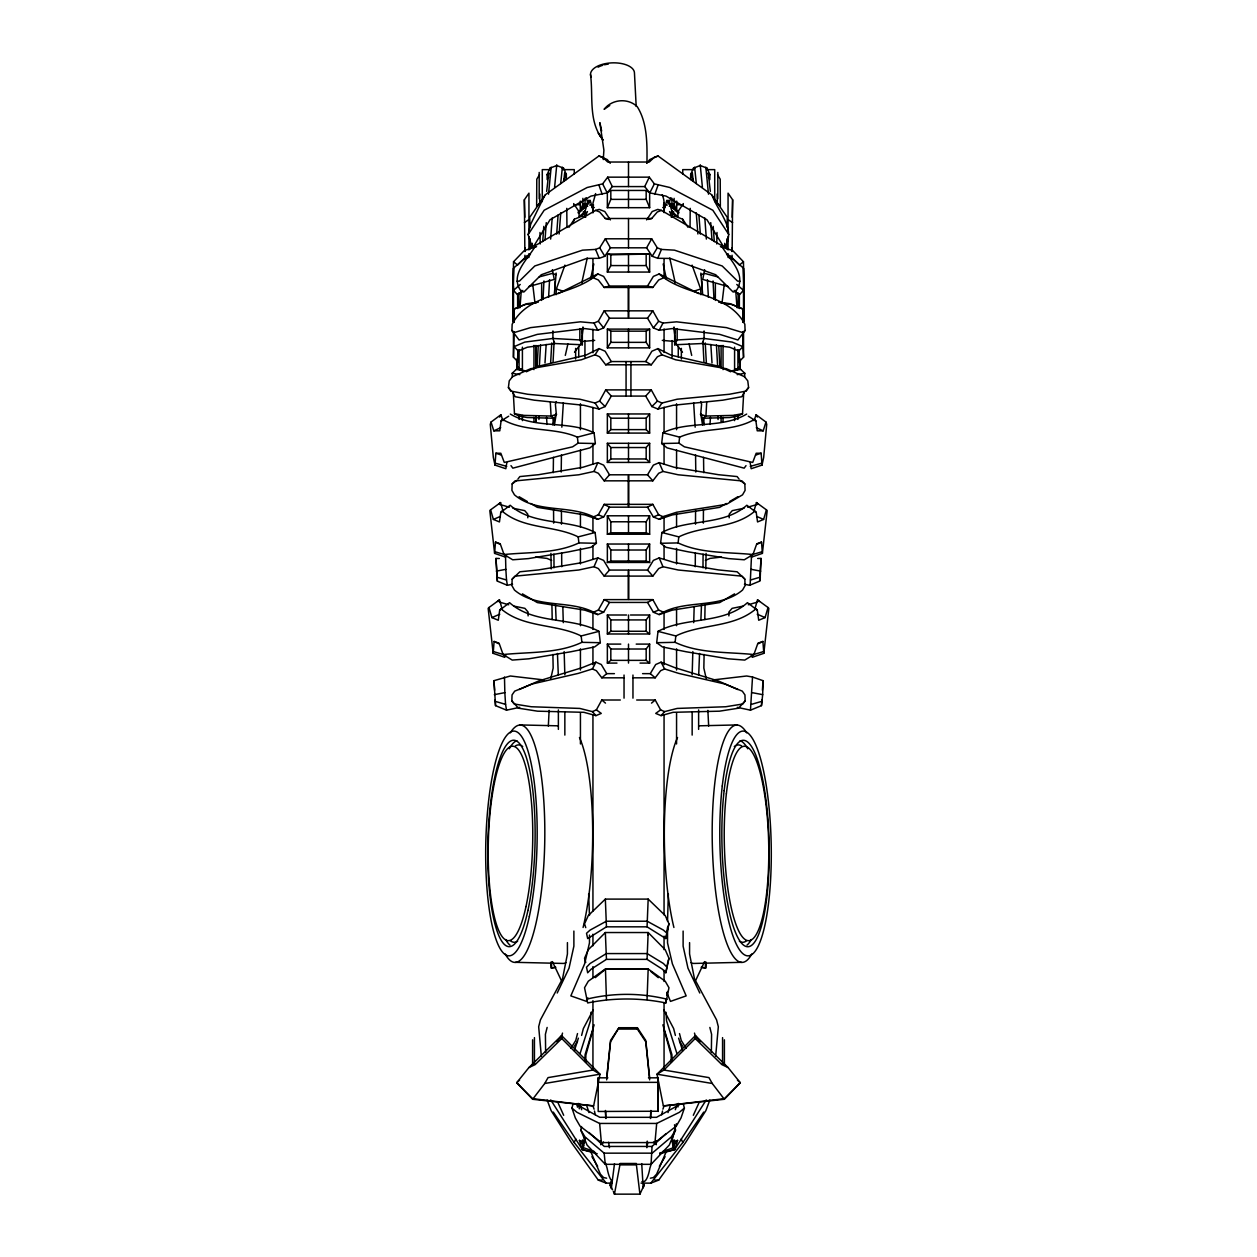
<?xml version="1.0" encoding="UTF-8"?>
<svg xmlns="http://www.w3.org/2000/svg" width="1257" height="1257" viewBox="0 0 1257 1257"><rect width="100%" height="100%" fill="white"/><g stroke="black" fill="none" stroke-linecap="round" stroke-linejoin="round"><path stroke-width="1.5" d="M695.168 427.176L693.644 402.696M677.916 217.382L677.932 211.71L683.352 203.587M695.262 566.703L695.341 553.174M695.498 524.2L695.577 510.672M695.797 472.035L695.561 454.893M729.201 517.805L729.233 514.16L732.25 510.641L744.05 508.237M728.887 615.899L728.919 612.049L732.093 608.357L742.73 606.188M539.394 365.897L540.557 344.889M702.977 567.755L703.087 554.18M703.339 523.132L703.449 509.556M703.747 472.679L703.543 457.375M690.03 227.486L690.234 208.348M537.148 366.525L538.247 345.518M751.45 557.04L750.225 583.389L749.628 585.275L744.427 584.238M712.625 679.974L746.658 675.999L752.519 677.02L750.476 710.174L737.309 707.345M757.657 558.485L761.019 558.438L760.124 579.901L759.637 581.143L749.628 585.275M752.519 677.02L763.015 680.665L762.685 694.65L761.475 705.633L750.476 710.174M513.532 268.165L512.903 321.446L513.532 268.165L524.263 258.738L528.003 257.732M512.903 303.016L513.532 261.77L524.263 250.583L536.566 246.671M732.014 259.068L732.077 255.234M732.14 251.384L732.627 199.753L728.054 193.154L728.054 230.958M648.062 935.082L648.172 932.537L665.22 949.726L668.975 958.274L665.833 972.777L662.392 969.194L647.056 959.358L648.172 932.537L605.34 932.537L588.307 949.726L584.536 958.274L585.762 962.485M704.109 654.473L703.841 668.08L706.324 679.016M704.8 619.481L705.098 603.941M705.79 568.95L706.088 553.394M506.822 462.607L505.833 468.72L494.991 465.106L495.855 453.227L500.82 453.258L504.293 462.435L572.611 446.832L578.094 443.155L595.347 443.532L594.074 432.801C568.258 420.262 535.733 429.171 510.326 414.072M495.274 551.823L506.508 555.185L505.597 557.15L494.614 553.379L495.478 542.081L500.317 543.794M493.891 651.707L505.707 655.243L504.748 657.301L493.184 653.341L494.095 641.447L499.186 643.238M553.316 424.379L552.907 417.371M648.172 899.101L665.22 915.552L668.975 923.816L665.833 938.57L647.056 926.833L648.172 899.101L605.34 899.101L588.307 915.552L584.536 923.816L585.762 927.635M716.773 243.952L717.009 232.482M539.882 194.049L539.662 203.508L536.645 206.541L536.786 179.201L539.457 174.754M726.593 248.745L726.813 238.924M727.065 227.156L727.284 217.335L712.122 195.464M732.202 217.288L732.627 199.753M647.056 999.535L648.172 968.974L605.34 968.974L588.307 981.214L584.536 987.735L587.679 1002.96C613.337 997.681 640.174 997.681 665.833 1002.96L668.975 987.735L665.22 981.214L648.172 968.974L605.465 969.257L595.237 977.663M705.507 962.124L705.366 967.937L701.17 967.277L705.978 968.016L706.167 962.218M513.72 322.421L514.082 309.033L524.798 304.493L536.048 303.031M743.531 311.94L743.5 286.565M692.151 674.742L692.843 651.597M693.707 622.655L694.163 607.225M561.439 454.893L561.203 472.035M585.652 1062.369L585.903 1055L593.147 1028.87M584.898 1060.06L585.102 1054.592L594.137 1024.832M512.165 483.929L511.913 490.403L514.459 494.834C537.949 514.694 572.736 503.271 597.829 519.33L603.627 516.973L609.488 507.168L628.217 507.168L628.217 474.8L609.488 474.8L604.177 480.834L598.316 473.276L594.011 471.438L578.801 474.785L514.993 480.944L512.165 483.929L517.004 480.237M628.217 576.099L604.177 576.099L598.316 568.557L594.011 566.703L578.801 570.002L514.993 576.162L512.165 579.163L511.913 585.621L514.459 590.052C537.949 609.928 572.752 598.458 597.829 614.594L603.627 612.238L609.488 602.433L628.217 602.433M592.393 711.619L596.368 709.875L601.286 713.41L595.928 715.626L592.393 711.619L579.791 708.429L531.24 706.748L514.192 703.999L511.835 700.903L512.055 694.917L514.679 691.161L532.104 684.012L578.33 673.375L592.393 668.96L596.368 670.704L601.804 677.822L624.038 677.822M607.869 1077.83L598.191 1077.83L598.033 1082.356L658.307 1082.356L658.149 1111.471L658.149 1077.83L648.471 1077.83M650.607 1118.164L650.89 1110.481M511.913 330.512L512.165 324.243C529.134 291.97 573.098 296.353 597.829 273.947L603.627 276.414L609.488 286.03L628.217 286.03L628.217 318.178L609.488 318.178L604.177 310.84L598.316 321.226L594.011 323.065L580.388 321.823L530.517 327.637L514.459 332.492L511.913 330.512L519.094 340.003L537.305 334.378L584.788 328.58L597.829 330.261L603.627 327.92L609.488 318.178M650.466 1118.51L650.749 1111.157M698.703 674.868L699.552 653.451M700.872 620.345L701.5 604.758M646.601 219.896L652.21 211.537L657.757 209.4L661.418 210.39L721.282 245.366C728.73 259.225 748.386 274.906 735.534 291.671L733.098 292.001L715.689 274.733L670.248 258.423L657.757 258.314L652.21 256.287L646.601 247.818L610.399 247.818L604.79 256.287L599.243 258.314L586.752 258.423L541.311 274.733L523.902 292.001L521.466 291.671C508.614 274.906 528.27 259.225 535.718 245.366L595.582 210.39L599.243 209.4L604.79 211.537L610.399 219.896M740.42 359.219L739.917 369.558L739.022 351.096M548.335 726.059L549.12 710.378M550.676 679.016L553.159 668.08L552.891 654.473M528.129 234.603L530.768 224.076L544.972 195.024L598.929 155.994L602.637 157.172L607.697 162.027L649.303 162.027L654.363 157.172L658.071 155.994L712.028 195.024C717.668 211.6 736.476 228.57 724.865 246.891L722.681 245.272L706.984 219.771L666.021 196.092L649.775 192.887L644.715 186.586L612.285 186.586L607.225 192.887L590.979 196.092L550.016 219.771L534.319 245.272L532.135 246.891L528.129 234.603L544.171 210.249L587.176 187.497L602.637 183.883L607.697 177.158L649.303 177.158L654.363 183.883L669.824 187.497L712.829 210.249L728.871 234.603M532.135 246.891L532.324 243.308M556.05 294.735L556.348 289L564.912 265.117M553.457 457.375L553.253 472.679M706.685 402.57L705.931 416.036L703.386 418.235L729.783 417.528L737.953 416.146L742.526 413.694L743.72 392.514M744.584 377.116L744.804 373.266L740.577 369.307L735.738 368.741M518.183 350.153L518.183 361.859L513.453 357.255L514.082 331.612M590.947 1012.294L590.46 1020.747L580.074 1053.57M668.347 893.931L667.53 921.318M759.637 581.143L761.019 558.438M761.475 705.633L761.836 699.866M762.418 690.266L763.015 680.665M710.001 424.442L710.456 417.167M724.362 1099.278L712.263 1083.487L657.018 1074.201L663.916 1070.037L695.231 1038.549L695.42 1035.595L728.086 1067.57L740.294 1082.733L724.362 1099.278L663.366 1105.94L657.018 1074.201L695.42 1035.595L700.118 1041.754M646.962 162.829C647.151 144.241 647.465 122.667 637.189 106.609C627.824 97.716 611.955 99.162 604.114 109.312L609.771 105.478M603.266 159.576L603.894 150.18L599.872 122.667L601.647 131.027M711.368 1052.219L711.588 1034.291L709.859 1027.44M542.71 241.643L543.81 226.354M545.035 239.82L546.261 222.63M550.645 239.081L552.169 218.042M556.662 234.101L558.092 215.057M559.114 233.991L560.763 212.794M715.642 1056.399L718.328 1026.749L716.584 1019.898L694.445 978.7L689.574 953.969L689.574 942.624M519.974 307.666L521.309 290.367M548.523 194.191L551.147 167.197M554.321 294.468L556.16 273.083M563.356 402.696L561.832 427.176M573.161 1103.567L571.935 1108.046L575.329 1117.96L580.043 1126.099L601.365 1142.582L654.976 1142.582L656.688 1123.444L679.393 1112.319L684.405 1108.046L683.18 1103.567M544.988 362.959L546.167 344.465M554.588 187.293L556.757 164.887M550.645 362.645L551.776 342.925M560.685 183.553L562.366 167.197M606.675 1079.889L610.541 1041.833L618.963 1027.723L637.362 1027.723L645.784 1040.466L649.586 1077.186M581.504 1126.539L580.813 1130.09L587.05 1145.064L605.277 1164.328L651.063 1164.328L652.053 1146.447L665.927 1133.751M606.738 1077.186L610.541 1040.466L618.963 1027.723M677.916 1107.024L678.324 1103.426M546.654 191.425L548.822 172.759M553.064 361.749L554.101 341.841M746.014 465.656L744.16 468.154L667.058 447.853L661.653 443.532L662.926 432.801C688.742 420.262 721.267 429.171 746.674 414.072M750.178 462.607L751.167 468.72L762.009 465.106L761.145 453.227L756.18 453.258L752.707 462.435L684.389 446.832L678.906 443.155L679.628 437.137C703.166 426.814 731.841 432.612 754.703 419.288L755.913 420.954L757.217 430.805L763.203 430.837L765.953 422.053L756.117 414.763L754.027 420.671M508.409 387.58L509.226 380.871L512.573 376.66L530.69 368.71L581.378 359.785L595.064 354.773L599.055 348.598L605.136 351.237L611.295 361.56L645.705 361.56L651.283 364.797L657.427 356.752L661.936 354.773L675.622 359.785L726.31 368.71L744.427 376.66L747.774 380.871L748.591 387.58L746.171 391.084L729.374 394.258L677.177 399.207L661.936 403.026L657.427 401.046L651.283 389.89L605.717 389.89L599.573 401.046L595.064 403.026L579.823 399.207L527.626 394.258L510.829 391.084L508.409 387.58L511.725 391.414M761.726 551.823L750.492 555.185L751.403 557.15L762.386 553.379L761.522 542.081L756.478 544.58L752.959 554.541L744.285 559.789L728.573 558.595L688.537 551.886L666.053 547.314L660.585 543.291L661.873 532.512C688.082 518.434 723.356 526.196 746.847 505.251L756.227 512.4L757.547 521.938L763.612 519.424L766.393 509.823L756.431 502.564L753.76 511.678M763.109 651.707L751.293 655.243L752.252 657.301L763.816 653.341L762.905 641.447L757.594 644.071L753.886 654.551L744.757 660.082L728.212 658.809L686.102 651.755L662.423 646.946L656.673 642.704L658.024 631.36C685.615 616.558 722.728 624.713 747.444 602.669L757.327 610.211L758.709 620.251L765.089 617.596L768.027 607.508L757.531 599.856L754.734 609.456M752.959 554.541C728.102 551.996 700.887 553.724 678.089 542.914L678.811 536.88C702.804 525.049 733.758 529.433 755.001 511.002L756.227 512.4M753.886 654.551C727.724 651.864 699.081 653.703 675.088 642.327L675.842 635.963C701.107 623.519 733.679 628.139 756.023 608.749L757.327 610.211M722.037 303.016L724.331 283.768M581.457 341.338L583.107 328.077M614.5 1163.652L611.295 1188.603L610.116 1184.99L610.933 1181.533M594.074 432.801L577.372 437.137C553.834 426.814 525.159 432.612 502.297 419.288L501.087 420.954L499.783 430.805L493.797 430.837L491.047 422.053L500.883 414.763L502.973 420.671M704.093 417.371L703.684 424.379M563.733 181.181L564.692 172.759M495.478 542.081L500.522 544.58L504.041 554.541L512.715 559.789L528.427 558.595L568.463 551.886L590.947 547.314L596.415 543.291L595.127 532.512L578.189 536.88C554.196 525.049 523.242 529.433 501.999 511.002L500.773 512.4L499.453 521.938L493.388 519.424L490.607 509.823L500.569 502.564L503.24 511.678M494.095 641.447L499.406 644.071L503.114 654.551L512.243 660.082L528.788 658.809L570.898 651.755L594.577 646.946L600.327 642.704L598.976 631.36L581.158 635.963C555.893 623.519 523.321 628.139 500.977 608.749L499.673 610.211L498.291 620.251L491.911 617.596L488.973 607.508L499.469 599.856L502.266 609.456M665.833 1002.96L666.383 999.142M666.933 995.34L667.483 991.522M513.5 286.565L513.469 311.94M554.416 425.133L556.285 413.757L555.39 404.125L556.285 401.564M646.852 1147.735L647.779 1142.299M665.833 938.57L667.75 927.635M646.569 1144.923L647.245 1141.12M762.386 553.379L767.179 510.641L766.393 509.823M763.816 653.341L768.844 608.357L768.027 607.508M597.216 1153.769L582.305 1149.636L585.165 1139.612M665.833 972.777L667.75 962.485M614.437 1194.15L619.937 1164.799L636.403 1164.799L639.923 1194.15L614.437 1194.15L613.337 1191.369M593.634 1105.94L599.982 1074.201L561.58 1035.595L528.914 1067.57L516.706 1082.733L532.638 1099.278L593.634 1105.94L532.544 1098.649L516.706 1082.733L519.55 1080.172M581.771 332.665L582.981 326.993M661.716 1114.818L662.518 1111.047M590.601 278.991L593.823 263.986M762.009 465.106L763.675 457.438L766.723 424.332L765.953 422.053M581.771 282.888L587.239 258.062M565.304 355.401L567.913 343.962M547.141 1027.44L545.412 1034.291L545.632 1052.219M561.203 1038.235L562.508 1033.097M577.513 1033.568L575.769 1040.419L570.898 1048.275M581.614 1035.407L583.358 1028.556L593.288 1009.701M542.993 299.339L543.967 280.971M548.602 297.328L549.576 279.683M671.851 1140.68L676.36 1123.805M595.629 193.578L592.943 203.241L592.943 212.889M552.829 424.929L556.034 413.616M663.602 211.49L666.776 200.492L668.441 200.382L669.462 202.786L675.905 208.285L674.805 209.149L667.986 203.257L666.776 200.492M668.158 961.071L668.975 958.274M672.904 1142.016L677.57 1140.382L674.962 1149.102L706.245 1099.922M580.797 210.5L582.887 203.885L582.887 198.339M580.435 215.56L584.851 211.82L586.705 205.928L578.346 213.376M651.55 1162.914L649.9 1168.162A38.338 8.5 -90 0 1 643.223 1181.627L641.95 1181.549M668.158 926.362L668.975 923.816M574.339 1050.758L578.377 1038.172M573.035 223.29L574.355 219.221L582.195 216.078L585.731 217.257M668.001 1112.586L670.264 1105.736M491.047 422.053L490.277 424.332L493.325 457.438L494.991 465.106M675.323 1109.727L677.209 1104.212M684.405 1108.046L681.011 1117.96L676.297 1126.099L654.976 1142.582M669.305 202.314L670.892 197.71M580.828 216.33L583.578 213.957L584.694 210.72M662.926 1109.161L664.183 1105.532M517.978 351.096L517.083 369.558L516.58 359.219M673.233 1143.65L674.522 1139.958M654.771 194.395L658.071 185.078M674.663 329.287L674.663 344.779L702.207 343.522L704.077 338.463L704.077 330.937M709.859 1100.016L705.868 1110.638L685.379 1142.864L658.715 1180.103L650.796 1183.136L641.039 1183.136M674.49 1124.764L675.528 1130.09L669.29 1145.064L651.063 1164.328M639.923 1194.15L644.338 1184.565L643.191 1187.834L641.714 1163.605M657.757 258.314L661.418 249.42L674.459 250.159L722.178 265.965L737.545 281.097L739.98 281.207M587.962 997.885L586.516 1001.389L570.835 995.89L584.615 963.852L589.47 942.923L589.47 935.067M666.32 1151.475L656.641 1174.101L653.451 1177.542L650.356 1178.202M607.351 207.688L610.823 199.376L610.823 190.451L646.177 190.451L649.649 192.745L649.649 207.688L607.351 207.688L607.351 192.745L610.823 190.451M590.224 200.492L589.014 203.257L582.195 209.149L581.095 208.285L587.538 202.786L588.559 200.382L590.224 200.492L593.398 211.49M594.011 471.438L597.829 462.639L603.627 465.121L609.488 474.8M594.011 566.703L597.829 557.919L603.627 560.386L609.488 570.065L628.217 570.065L628.217 599.62L604.177 599.62L598.316 610.085L594.011 611.923M566.341 179.578L566.341 174.472L563.529 168.139L556.757 165.515L549.985 168.139L547.172 174.472L547.172 179.578M563.529 180.819L566.341 174.472L564.692 173.717M709.828 179.578L709.828 174.472L707.015 168.139L700.243 165.515L693.471 168.139L690.659 174.472L690.659 179.578M708.429 177.646L709.828 174.472L708.178 173.717M693.314 1115.289L699.285 1102.122M612.065 1183.136L606.204 1183.136L574.182 1142.519L575.8 1138.983M695.828 980.099L704.564 961.605M557.212 992.999L569.028 968.204L573.883 946.16L573.883 931.06M644.715 186.586L649.303 177.158M649.775 192.887L654.363 183.883M674.663 344.779L677.162 339.956L677.162 328.58M592.393 668.96L595.928 662.172L601.286 664.513L606.722 673.642L614.422 673.642M499.658 417.073L500.883 414.763M647.512 318.178L653.373 327.92L659.171 330.261L662.989 323.065L676.612 321.823L726.483 327.637L742.541 332.492L745.087 330.512L744.835 324.243C727.866 291.97 683.902 296.353 659.171 273.947L653.373 276.414L647.512 286.03L628.783 286.03L628.783 318.178L647.512 318.178L652.823 310.84L658.684 321.226L662.989 323.065M665.079 1156.676L659.359 1166.292M607.351 272.062L610.823 265.573L610.823 254.81L607.351 254.04L607.351 272.062L649.649 272.062L649.649 254.04L607.351 254.04M596.368 709.875L601.804 700.008L620.33 700.008M544.737 1083.487L548.036 1077.61L593.084 1070.037L599.982 1074.201L544.737 1083.487L532.638 1099.278M594.011 516.658L598.316 514.804L604.177 504.356L628.217 504.356M646.601 247.818L651.692 238.799L657.301 247.818L661.418 249.42M649.649 534.225L646.177 532.795L646.177 521.781L649.649 515.794L607.351 515.794L607.351 534.225L649.649 534.225L649.649 515.794M649.649 562.46L646.177 561.031L646.177 550.016L649.649 544.03L607.351 544.03L607.351 562.46L649.649 562.46L649.649 544.03M744.16 392.687L741.803 396.725L722.775 400.182L673.076 405.304L657.945 409.059L651.864 406.545L645.705 396.081L611.295 396.081L605.717 389.89M512.84 392.687L515.197 396.725L534.225 400.182L583.924 405.304L599.055 409.059L605.136 406.545L611.295 396.081M645.705 361.56L651.864 351.237L657.945 348.598L671.097 355.165L718.705 366.258L730.71 371.805M642.578 673.642L650.278 673.642L655.714 664.513L661.072 662.172L674.993 667.718L718.344 680.98L737.828 689.543M652.21 256.287L657.301 247.818M628.783 480.834L652.823 480.834L658.684 473.276L662.989 471.438L678.199 474.785L742.007 480.944L744.835 483.929L745.087 490.403L742.541 494.834L726.483 504.324L676.612 512.243L662.989 516.658L658.684 514.804L652.823 504.356L647.512 507.168L628.783 507.168L628.783 474.8L647.512 474.8L653.373 465.121L659.171 462.639L674.223 467.29L718.47 474.706L737.136 476.576L739.037 479.011M662.989 611.923L658.684 610.085L652.823 599.62L628.783 599.62L628.783 570.065L647.512 570.065L653.373 560.386L659.171 557.919L674.223 562.508L718.47 569.924L737.136 571.794L744.835 579.163L745.087 585.621L742.541 590.052C719.051 609.928 684.248 598.458 659.171 614.594L653.373 612.238L647.512 602.433L628.783 602.433M675.528 1130.09L671.301 1136.941L652.194 1153.156L604.146 1153.156L585.039 1136.941L580.813 1130.09M517.02 281.207L519.455 281.097L534.822 265.965L582.541 250.159L595.582 249.42L599.699 247.818L605.308 238.799L651.692 238.799M607.351 347.859L610.823 342.36L610.823 331.157L607.351 329.114L607.351 347.859L649.649 347.859L649.649 329.114L607.351 329.114M657.945 409.059L661.936 403.026M745.087 330.512L737.906 340.003L719.695 334.378L672.212 328.58L659.171 330.261M736.932 370.124L739.022 366.981M568.934 227.328L574.355 219.221M574.386 1046.185L577.482 1041.566M650.796 1183.136L682.818 1142.519L703.716 1112.099M524.86 251.384L524.373 199.753L528.946 193.154L528.946 230.958M544.878 195.464L529.716 217.335L529.935 227.156M649.649 615.003L649.649 633.984L646.177 631.265L646.177 619.921L649.649 615.003L630.417 615.003M649.649 644.103L649.649 663.083L646.177 660.365L646.177 649.021L649.649 644.103L636.199 644.103M585.463 1137.994L584.112 1139.879L582.305 1149.636L595.394 1152.559M581.52 201.827L579.383 204.671L573.883 204.86M574.528 352.243L581.221 343.224M632.962 677.822L655.196 677.822L660.632 670.704L664.607 668.96L678.67 673.375L724.896 684.012L742.321 691.161L744.945 694.917L745.165 700.903L742.808 703.999L725.76 706.748L677.209 708.429L664.607 711.619L661.072 715.626L655.714 713.41L660.632 709.875L664.607 711.619M556.882 1041.754L561.58 1035.595L561.769 1038.549L593.084 1070.037M628.783 576.099L652.823 576.099L658.684 568.557L662.989 566.703L678.199 570.002L742.007 576.162L744.835 579.163M517.963 479.011L519.864 476.576L538.53 474.706L582.777 467.29L597.829 462.639M628.783 287.46L652.823 287.46L658.684 279.965L662.989 278.127M653.373 327.92L658.684 321.226M672.306 210.72L673.422 213.957L671.741 216.063L669.572 211.553L672.385 213.8M673.061 1145.944L677.57 1140.382M646.742 163.284L649.775 159.545L658.071 155.994M649.649 433.084L646.177 429.627L646.177 418.204L649.649 413.962L607.351 413.962L607.351 433.084L649.649 433.084L649.649 413.962M649.649 462.419L646.177 458.962L646.177 447.539L649.649 443.297L607.351 443.297L607.351 462.419L649.649 462.419L649.649 443.297M648.298 219.425L651.692 218.498L657.301 211.993L661.418 210.39M745.275 391.414L748.591 387.58M604.177 576.099L609.488 570.065M645.705 396.081L651.283 389.89M490.607 509.823L489.821 510.641L494.614 553.379M488.973 607.508L488.156 608.357L493.184 653.341M607.351 433.084L610.823 429.627L646.177 429.627M607.351 462.419L610.823 458.962L646.177 458.962M651.864 406.545L657.427 401.046M561.769 1038.549L535.121 1064.632L528.914 1067.57M743.547 331.974L743.547 357.255L738.817 361.859L738.817 350.153M512.416 377.116L512.196 373.266L516.423 369.307L521.262 368.741M669.305 206.337L671.961 203.885L674.113 203.885L676.203 210.5M602.889 1142.692L603.549 1142.094L600.72 1144.703L600.72 1141.073M520.241 284.459L513.532 290.351L517.633 294.861L522.849 290.446M745.165 700.903L738.519 708.194L719.475 711.179L673.139 712.31L661.072 715.626M680.367 1104.149L656.531 1117.316L599.793 1117.316L575.973 1104.149M577.984 212.323L585.243 206.101M601.804 677.822L606.722 673.642M500.569 502.564L498.715 504.151L509.384 507.215M497.505 601.522L499.469 599.856M651.519 703.119L655.196 700.008L660.632 709.875M584.615 213.8L587.428 211.553L585.259 216.063L583.578 213.957M595.347 443.532L589.942 447.853L512.84 468.154L510.986 465.656M720.434 246.671L732.737 250.583L743.468 261.77L739.367 265.038L730.223 255.862L726.562 254.637M626.583 615.003L607.351 615.003L607.351 633.984L610.823 631.265L646.177 631.265M620.801 644.103L607.351 644.103L607.351 663.083L610.823 660.365L646.177 660.365M512.165 579.163L519.864 571.794L538.53 569.924L582.777 562.508L597.829 557.919M500.773 512.4L510.153 505.251C533.644 526.196 568.918 518.434 595.127 532.512M499.673 610.211L509.556 602.669C534.272 624.713 571.385 616.558 598.976 631.36M647.512 507.168L653.373 516.973L659.171 519.33L662.989 516.658M524.373 222.599L528.946 219.614M647.056 959.358L606.455 959.358L591.136 969.194L587.679 972.777L586.516 967.214L590.099 963.491L606.345 953.576L647.166 953.576L663.413 963.491L666.996 967.214M501.087 420.954L508.692 416.193M596.415 543.291L578.911 542.914C556.113 553.724 528.898 551.996 504.041 554.541M600.327 642.704L581.912 642.327C557.919 653.703 529.276 651.864 503.114 654.551M610.823 331.157L646.177 331.157L649.649 329.114M726.31 503.491L719.695 507.341L672.212 514.93L659.171 519.33M729.626 501.559L737.906 496.719M734.591 593.87L719.695 602.574L672.212 610.148L659.171 614.594M595.064 354.773L599.573 356.752L605.717 364.797L611.295 361.56M647.056 926.833L606.455 926.833L587.679 938.57L586.516 933.291L590.099 930.086L606.345 921.224L647.166 921.224L663.413 930.086L666.996 933.291M597.829 273.947L557.998 293.682M647.512 602.433L652.823 599.62M670.908 205.52L674.113 203.885L674.113 198.339M599.055 348.598L585.903 355.165L538.295 366.258L526.29 371.805M548.822 173.717L547.172 174.472L548.571 177.646M692.308 173.717L690.659 174.472L693.471 180.819M493.797 430.837L500.695 427.71M519.172 689.543L538.656 680.98L582.007 667.718L595.928 662.172M493.388 519.424L500.396 516.407M491.911 617.596L499.799 614.202M705.381 560.402L710.016 558.407L721.424 557.071M607.351 534.225L610.823 532.795L646.177 532.795M607.351 562.46L610.823 561.031L646.177 561.031M653.373 516.973L658.684 514.804M653.373 612.238L658.684 610.085M701.029 274.702L704.611 273.382L717.747 276.901M662.659 1151.553L673.343 1147.751L674.695 1149.636L659.784 1153.769M756.683 543.794L761.522 542.081M757.814 643.238L762.905 641.447M519.691 707.345L506.524 710.174L495.525 705.633L493.985 680.665L510.342 675.999L544.375 679.974M755.583 455.097L761.145 453.227M671.269 217.257L674.805 216.078L682.645 219.221L688.066 227.328M530.438 254.637L526.777 255.862L517.633 265.038L513.532 261.77M693.738 291.231L700.652 289L692.088 265.117M556.647 414.307L551.069 416.036L524.012 415.391L514.474 413.694L513.28 392.514M750.492 579.996L760.375 577.12M751.435 704.36L762.292 701.217M662.722 207.531L665.314 206.776M747.616 507.215L758.285 504.151L756.431 502.564M748.261 604.758L757.625 602.056M705.853 168.485L707.015 168.139M562.366 168.485L563.529 168.139M528.6 286.612L554.243 279.431L552.389 269.689M750.272 466.378L761.349 463.267M594.011 278.127L598.316 279.965L604.177 287.46L609.488 286.03M539.253 276.901L552.389 273.382L555.971 274.702M659.736 1152.968L674.695 1149.636L672.888 1139.879L671.537 1137.994L673.343 1147.751M610.823 254.81L649.649 254.04M499.343 558.485L495.981 558.438L497.363 581.143L507.372 585.275L512.573 584.238M494.315 694.65L504.843 692.654L504.481 677.02M496.264 571.149L505.848 569.327L505.55 557.04M586.516 999.221C612.772 992.747 640.74 992.747 666.996 999.221M737.168 374.617L744.804 373.266M742.526 413.694L732.988 415.391L705.931 416.036L700.353 414.307M732.407 370.674L740.577 369.307M554.793 343.522L527.327 347.231L518.183 350.97L514.082 346.649L524.798 342.093L552.923 338.463L579.838 339.956L582.337 344.779L554.793 343.522L552.923 338.463L552.923 330.937M538.31 302.167L527.327 303.644L514.082 309.033L514.082 322.201M663.366 1105.94L724.456 1098.649L740.294 1082.733L737.45 1080.172M583.044 341.417L594.702 340.364M583.154 211.977L584.851 211.82M606.644 1178.202L603.549 1177.542L600.359 1174.101L590.68 1151.475M677.162 339.956L704.077 338.463L732.202 342.093L742.918 346.649L743.547 357.255M698.876 725.823L737.183 724.928M741.614 962.328L693.738 963.443A118.739 27.088 88.7 0 1 691.067 962.689M661.653 443.532L678.906 443.155M660.585 543.291L678.089 542.914M656.673 642.704L675.088 642.327M549.812 169.632L542.286 169.632L542.286 201.607M562.979 169.632L574.26 169.632L574.26 174.314M694.021 169.632L682.74 169.632L682.74 174.314M707.188 169.632L714.714 169.632L714.714 201.607M610.823 199.376L646.177 199.376L649.649 207.688M587.695 206.337L585.039 203.885L582.887 203.885L586.092 205.52M589.706 205.048L593.603 205.048M663.397 205.048L667.294 205.048M595.582 210.39L599.699 211.993L605.308 218.498L651.692 218.498M610.823 265.573L646.177 265.573L649.649 272.062M604.177 287.46L628.217 287.46M604.177 310.84L628.217 310.84M628.783 310.84L652.823 310.84M610.823 342.36L646.177 342.36L649.649 347.859M605.717 364.797L651.283 364.797M607.351 413.962L610.823 418.204L646.177 418.204M607.351 443.297L610.823 447.539L646.177 447.539M604.177 480.834L628.217 480.834M628.783 504.356L652.823 504.356M607.351 515.794L610.823 521.781L646.177 521.781M607.351 544.03L610.823 550.016L646.177 550.016M607.351 615.003L610.823 619.921L646.177 619.921M607.351 633.984L649.649 633.984M607.351 644.103L610.823 649.021L646.177 649.021M607.351 663.083L616.967 663.083M640.033 663.083L649.649 663.083M636.67 700.008L655.196 700.008M618.963 1029.074L637.362 1029.074L645.784 1041.833L649.649 1079.889M658.307 1111.235L598.191 1111.471L598.191 1077.83M571.935 1108.046L576.947 1112.319L599.636 1123.444L656.688 1123.444M652.053 1146.447L604.271 1146.447L589.014 1132.478M619.937 1163.479L636.403 1163.479M547.141 1100.016L551.132 1110.638L571.621 1142.864L598.285 1180.103L602.197 1180.103M654.803 1180.103L658.715 1180.103M519.817 724.928L558.124 725.823M515.386 962.328L563.262 963.443A118.739 27.088 -88.7 0 0 565.933 962.689M683.117 204.86L677.617 204.671L675.48 201.827M678.654 213.376L670.295 205.928L672.149 211.82L673.846 211.977M662.298 340.364L673.956 341.417M535.576 557.071L546.984 558.407L551.619 560.402M720.952 303.031L732.202 304.493L742.918 309.033L743.28 322.421M718.69 302.167L729.673 303.644L742.918 309.033L742.918 322.201M702.207 343.522L729.673 347.231L738.817 350.97L742.918 346.649L742.918 331.612M516.423 369.307L524.593 370.674M663.916 1070.037L708.964 1077.61L712.263 1083.487M512.196 373.266L519.832 374.617M751.152 569.327L760.736 571.149M752.157 692.654L762.685 694.65M512.95 508.237L524.75 510.641L527.767 514.16L527.799 517.805M514.27 606.188L524.907 608.357L528.081 612.049L528.113 615.899M661.873 532.512L678.811 536.88M658.024 631.36L675.842 635.963M662.926 432.801L679.628 437.137M728.997 257.732L732.737 258.738L743.468 268.165L744.097 321.446L743.468 268.165M647.512 286.03L652.823 287.46M605.308 218.498L608.702 219.425M595.928 715.626L583.861 712.31L537.525 711.179L518.481 708.194L511.835 700.903M728.4 286.612L702.757 279.431L704.611 269.689M495.651 463.267L506.728 466.378M693.471 168.139L694.634 168.485M549.985 168.139L551.147 168.485M499.375 602.056L508.739 604.758M591.686 206.776L594.278 207.531M496.625 577.12L506.508 579.996L507.372 585.275M494.708 701.217L505.565 704.36L506.524 710.174M556.348 289L563.262 291.231M495.855 453.227L501.417 455.097M597.829 519.33L584.788 514.93L537.305 507.341L530.69 503.491M597.829 614.594L584.788 610.148L537.305 602.574L522.409 593.87M550.755 1099.922L582.038 1149.102L579.43 1140.382L584.096 1142.016M583.657 1147.751L594.341 1151.553M598.285 1180.103L606.204 1183.136M598.316 610.085L603.627 612.238M598.316 514.804L603.627 516.973M756.604 516.407L763.612 519.424M757.201 614.202L765.089 617.596M756.305 427.71L763.203 430.837M699.002 293.682L659.171 273.947M728.086 1067.57L721.879 1064.632L695.231 1038.549M604.177 504.356L609.488 507.168M604.177 599.62L609.488 602.433M514.474 413.694L519.047 416.146L527.217 417.528L553.614 418.235L551.069 416.036L550.315 402.57M519.094 496.719L527.374 501.559M598.929 155.994L607.225 159.545L610.258 163.284M748.308 416.193L755.913 420.954M728.054 219.614L732.627 222.599M739.996 480.237L744.835 483.929M650.985 971.645L658.291 977.663M601.804 700.008L605.481 703.119M734.151 290.446L739.367 294.861L743.468 290.351L736.759 284.459M672.149 211.82L676.565 215.56M757.531 599.856L759.495 601.522M650.278 673.642L655.196 677.822M671.757 206.101L679.016 212.323M673.422 213.957L676.172 216.33M654.111 1142.692L653.451 1142.094L656.28 1144.703L656.28 1141.073M599.573 401.046L605.136 406.545M647.512 474.8L652.823 480.834M647.512 570.065L652.823 576.099M579.43 1140.382L583.939 1145.944M598.316 321.226L603.627 327.92M675.779 343.224L682.472 352.243M601.349 137.626L603.124 140.093L598.269 133.022L601.349 137.626C588.433 119.729 593.273 95.171 590.507 74.477M553.284 1112.099L574.182 1142.519M679.518 1041.566L682.614 1046.185M573.648 203.587L579.068 211.71L579.084 217.382M595.064 403.026L599.055 409.059M517.978 366.981L520.068 370.124M597.641 1166.292L591.921 1156.676M657.945 348.598L661.936 354.773M686.102 1048.275L681.231 1040.419L679.487 1033.568M717.543 174.754L720.214 179.201L720.355 206.541L717.338 203.508L717.118 194.049M599.699 247.818L604.79 256.287M605.308 238.799L610.399 247.818M594.011 323.065L597.829 330.261M756.117 414.763L757.342 417.073M663.712 1009.701L673.642 1028.556L675.386 1035.407M661.072 662.172L664.607 668.96M602.637 183.883L607.225 192.887M610.116 1184.99L612.536 1189.782M607.697 177.158L612.285 186.586M699.788 992.999L687.972 968.204L683.117 946.16L683.117 931.06M552.436 961.605L561.172 980.099M681.2 1138.983L682.818 1142.519M557.715 1102.122L563.686 1115.289M659.171 462.639L662.989 471.438M659.171 557.919L662.989 566.703M605.465 969.257L606.455 999.535M666.87 992.653L670.484 1001.389L686.165 995.89L672.385 963.852L667.53 942.923L667.53 927.21M595.582 249.42L599.243 258.314M598.929 185.078L602.229 194.395M582.478 1139.958L583.767 1143.65M700.715 401.564L701.61 404.125L700.715 413.757L702.584 425.133M592.817 1105.532L594.074 1109.161M586.108 197.71L587.695 202.314M579.791 1104.212L581.677 1109.727M586.736 1105.736L588.999 1112.586M676.926 1053.57L666.54 1020.747L666.053 1012.294M682.645 219.221L683.965 223.29M678.623 1038.172L682.661 1050.758M605.45 1162.914L607.1 1168.162A38.338 8.5 90 0 0 612.065 1181.046M662.863 1024.832L671.898 1054.592L672.102 1060.06M700.966 413.616L704.171 424.929M663.853 1028.87L671.097 1055L671.348 1062.369M584.144 1136.925L585.149 1140.68M714.007 299.339L713.033 280.971M708.398 297.328L707.424 279.683M694.493 1033.097L695.797 1038.235M689.087 343.962L691.696 355.401M669.761 258.062L675.229 282.888M663.177 263.986L666.399 278.991M594.482 1111.047L595.284 1114.818M674.019 326.993L675.229 332.665M608.545 1142.299L609.472 1147.735M693.267 181.181L692.308 172.759M673.893 328.077L675.543 341.338M578.189 536.88L578.911 542.914M581.158 635.963L581.912 642.327M532.669 283.768L534.963 303.016M577.372 437.137L578.094 443.155M703.936 361.749L702.899 341.841M710.346 191.425L708.178 172.759M578.676 1103.426L579.288 1108.815M604.146 1153.156L605.277 1164.328M696.315 183.553L694.634 167.197M706.355 362.645L705.224 342.925M577.089 1103.52L577.434 1107.166M702.412 187.293L700.243 164.887M712.012 362.959L710.833 344.465M599.636 1123.444L601.365 1142.582M700.84 273.083L702.679 294.468M696.237 212.794L697.886 233.991M708.477 194.191L705.853 167.197M698.908 215.057L700.338 234.101M735.691 290.367L737.026 307.666M704.831 218.042L706.355 239.081M541.358 1056.399L538.672 1026.749L540.416 1019.898L562.555 978.7L567.426 953.969L567.426 942.624M713.19 226.354L714.29 241.643M710.739 222.63L711.965 239.82M546.544 417.167L546.999 424.442M588.653 893.931L589.47 915.426M505.848 569.327L506.508 579.996M504.843 692.654L505.565 704.36M495.981 558.438L497.363 581.143M493.985 680.665L494.582 690.266M495.164 699.866L495.525 705.633M636.183 106.421L634.455 72.922A21.982 10.857 -2.2 0 0 609.331 63.054A21.982 10.857 -2.2 0 0 591.34 77.274M724.676 243.308L724.865 246.891M700.652 289L700.95 294.735M707.88 710.378L708.665 726.059M605.34 932.537L606.455 959.358M605.34 899.101L606.455 926.833M605.575 1111.157L605.874 1118.51M555.5 604.758L556.128 620.345M557.448 653.451L558.297 674.868M605.434 1110.481L605.733 1118.164M658.149 1077.83L658.307 1082.356M550.833 962.218L551.022 968.016L555.83 967.277L551.634 967.937L551.493 962.124M562.837 607.225L563.293 622.655M564.157 651.597L564.849 674.742M524.373 199.753L524.798 217.288M539.991 232.482L540.227 243.952M530.187 238.924L530.407 248.745M550.912 553.394L551.21 568.95M551.902 603.941L552.2 619.481M524.923 255.234L524.986 259.068M743.468 261.77L744.097 303.016M719.852 366.525L718.753 345.518M566.766 208.348L566.97 227.486M717.606 365.897L716.443 344.889M553.551 509.556L553.661 523.132M553.913 554.18L554.023 567.755M561.423 510.672L561.502 524.2M561.659 553.174L561.738 566.703M739.367 293.729L739.367 308.515M738.063 292.74L738.063 307.886M737.922 349.807L737.922 369.778M737.922 415.658L737.922 419.398M734.591 347.168L734.591 371.538M734.591 415.533L734.591 420.624M732.014 247.739L732.014 251.51M728.054 236.63L728.054 249.939M728.054 253.647L728.054 257.434M724.393 1039.838L724.393 1065.009M723.026 345.392L723.026 369.637M723.026 417.23L723.026 422.321M722.571 1037.622L722.571 1063.862M721.094 345.502L721.094 367.877M721.094 416.601L721.094 422.336M718.046 415.957L718.046 419.524M717.81 172.429L717.81 198.81M715.359 284.098L715.359 300.439M701.815 280.971L701.815 288.089M698.625 709.922L698.625 729.374M692.151 711.729L692.151 735.094M681.373 348.378L681.373 359.046M678.261 346.681L678.261 356.894M676.722 201.12L676.722 210.312M676.565 403.764L676.565 429.705M676.565 449.959L676.565 468.751M676.565 513.437L676.565 527.044M676.565 548.413L676.565 563.953M676.565 608.357L676.565 625.703M676.565 648.832L676.565 670.028M676.565 712.829L676.565 743.971M671.961 198.339L671.961 203.885M672.055 340.568L672.055 357.192M664.057 202.99L664.057 212.637M664.057 258.911L664.057 276.257M664.057 328.988L664.057 352.463M664.057 407.221L664.057 432.644M664.057 444.381L664.057 463.927M664.057 516.533L664.057 532.025M664.057 545.585L664.057 559.161M664.057 613.762L664.057 629.427M664.057 647.041L664.057 664.67M664.057 715.516L664.057 914.907M664.057 936.151L664.057 949.679M664.057 970.341L664.057 981.481M664.057 1002.615L664.057 1069.99M646.177 190.451L646.177 199.376M646.177 254.81L646.177 265.573M646.177 331.157L646.177 342.36M637.362 1027.723L637.362 1029.074M632.962 675.04L632.962 698.169M630.935 361.56L630.935 396.081M628.5 162.027L628.5 186.586M628.5 190.451L628.5 207.688M628.5 218.498L628.5 247.818M628.5 254.04L628.5 272.062M628.5 329.114L628.5 347.859M628.5 413.962L628.5 433.084M628.5 443.297L628.5 462.419M628.5 515.794L628.5 534.225M628.5 544.03L628.5 562.46M628.5 615.003L628.5 633.984M628.5 644.103L628.5 663.083M626.065 361.56L626.065 396.081M624.038 675.04L624.038 698.169M610.823 418.204L610.823 429.627M610.823 447.539L610.823 458.962M610.823 521.781L610.823 532.795M610.823 550.016L610.823 561.031M610.823 619.921L610.823 631.265M610.823 649.021L610.823 660.365M592.943 259.178L592.943 276.54M592.943 329.271L592.943 352.73M592.943 407.457L592.943 432.817M592.943 444.507L592.943 464.022M592.943 516.533L592.943 532.025M592.943 545.585L592.943 559.161M592.943 613.762L592.943 629.427M592.943 647.041L592.943 664.67M592.943 715.516L592.943 911.042M592.943 934.218L592.943 945.814M592.943 966.617L592.943 977.773M592.943 1000.666L592.943 1069.99M585.039 198.339L585.039 203.885M584.945 340.568L584.945 357.192M582.337 329.287L582.337 344.779M580.278 201.12L580.278 210.312M580.435 403.764L580.435 429.705M580.435 449.959L580.435 468.751M580.435 513.437L580.435 527.044M580.435 548.413L580.435 563.953M580.435 608.357L580.435 625.703M580.435 648.832L580.435 670.028M580.435 712.829L580.435 743.971M579.838 328.58L579.838 339.956M578.739 346.681L578.739 356.894M575.627 348.378L575.627 359.046M564.849 711.729L564.849 735.094M558.375 709.922L558.375 729.374M555.185 280.971L555.185 288.089M541.641 284.098L541.641 300.439M539.19 172.429L539.19 198.81M538.954 415.957L538.954 419.524M536.063 345.596L536.063 367.343M536.063 417.748L536.063 421.456M535.906 345.502L535.906 367.877M535.906 416.601L535.906 422.336M534.429 1037.622L534.429 1063.862M533.974 345.392L533.974 369.637M533.974 417.23L533.974 422.321M532.607 1039.838L532.607 1065.009M528.946 236.63L528.946 249.939M528.946 253.647L528.946 257.434M524.986 247.739L524.986 251.51M522.409 347.168L522.409 371.538M522.409 415.533L522.409 420.624M519.078 349.807L519.078 369.778M519.078 415.658L519.078 419.398M518.937 292.74L518.937 307.886M517.633 293.729L517.633 308.515M513.453 331.974L513.453 357.255M662.156 194.866A35.557 25.234 -0.3 0 1 663.775 206.274M598.065 67.171A20.143 9.946 -2.2 0 1 602.779 65.27M604.538 64.783A20.143 9.946 -2.2 0 1 608.309 64.091M579.461 737.513A118.739 27.088 -88.7 0 1 583.091 927.477M510.295 732.862A118.739 27.104 -88.7 0 1 544.69 844.248A118.739 27.104 -88.7 0 1 505.173 953.953M509.996 945.138A103.263 23.569 -88.7 0 1 505.691 939.529M509.242 748.779A103.263 23.569 -88.7 0 1 516.878 740.687M517.617 941.257A98.722 22.532 -88.7 0 1 510.295 940.66M515.37 745.951A98.722 22.532 -88.7 0 1 522.708 746.548M673.909 927.477A118.739 27.088 88.7 0 1 677.539 737.513M751.827 953.953A118.739 27.104 88.7 0 1 712.31 844.248A118.739 27.104 88.7 0 1 746.705 732.862M740.122 740.687A103.263 23.569 88.7 0 1 747.758 748.779M751.309 939.529A103.263 23.569 88.7 0 1 747.004 945.138M746.705 940.66A98.722 22.532 88.7 0 1 739.383 941.257M734.292 746.548A98.722 22.532 88.7 0 1 741.63 745.951M529.354 916.416A112.376 25.627 -88.7 0 0 518.513 733.004A112.376 25.627 -88.7 0 0 486.459 881.063A112.376 25.627 -88.7 0 0 529.354 916.416M527.94 910.429A103.263 23.584 -88.7 0 0 517.931 741.96A103.263 23.584 -88.7 0 0 488.47 878.093A103.263 23.584 -88.7 0 0 527.94 910.429M525.992 906.564A97.245 22.186 -88.7 0 0 516.596 747.868A97.245 22.186 -88.7 0 0 488.863 875.972A97.245 22.186 -88.7 0 0 525.992 906.564M722.272 785.986A112.376 25.627 88.7 0 0 747.648 955.839A112.376 25.627 88.7 0 0 766.739 788.658A112.376 25.627 88.7 0 0 722.272 785.986M724.142 790.59A103.263 23.584 88.7 0 0 747.475 946.725A103.263 23.584 88.7 0 0 765.042 793.167A103.263 23.584 88.7 0 0 724.142 790.59M726.373 793.717A97.245 22.186 88.7 0 0 748.339 940.676A97.245 22.186 88.7 0 0 764.853 796.027A97.245 22.186 88.7 0 0 726.373 793.717"/></g></svg>
